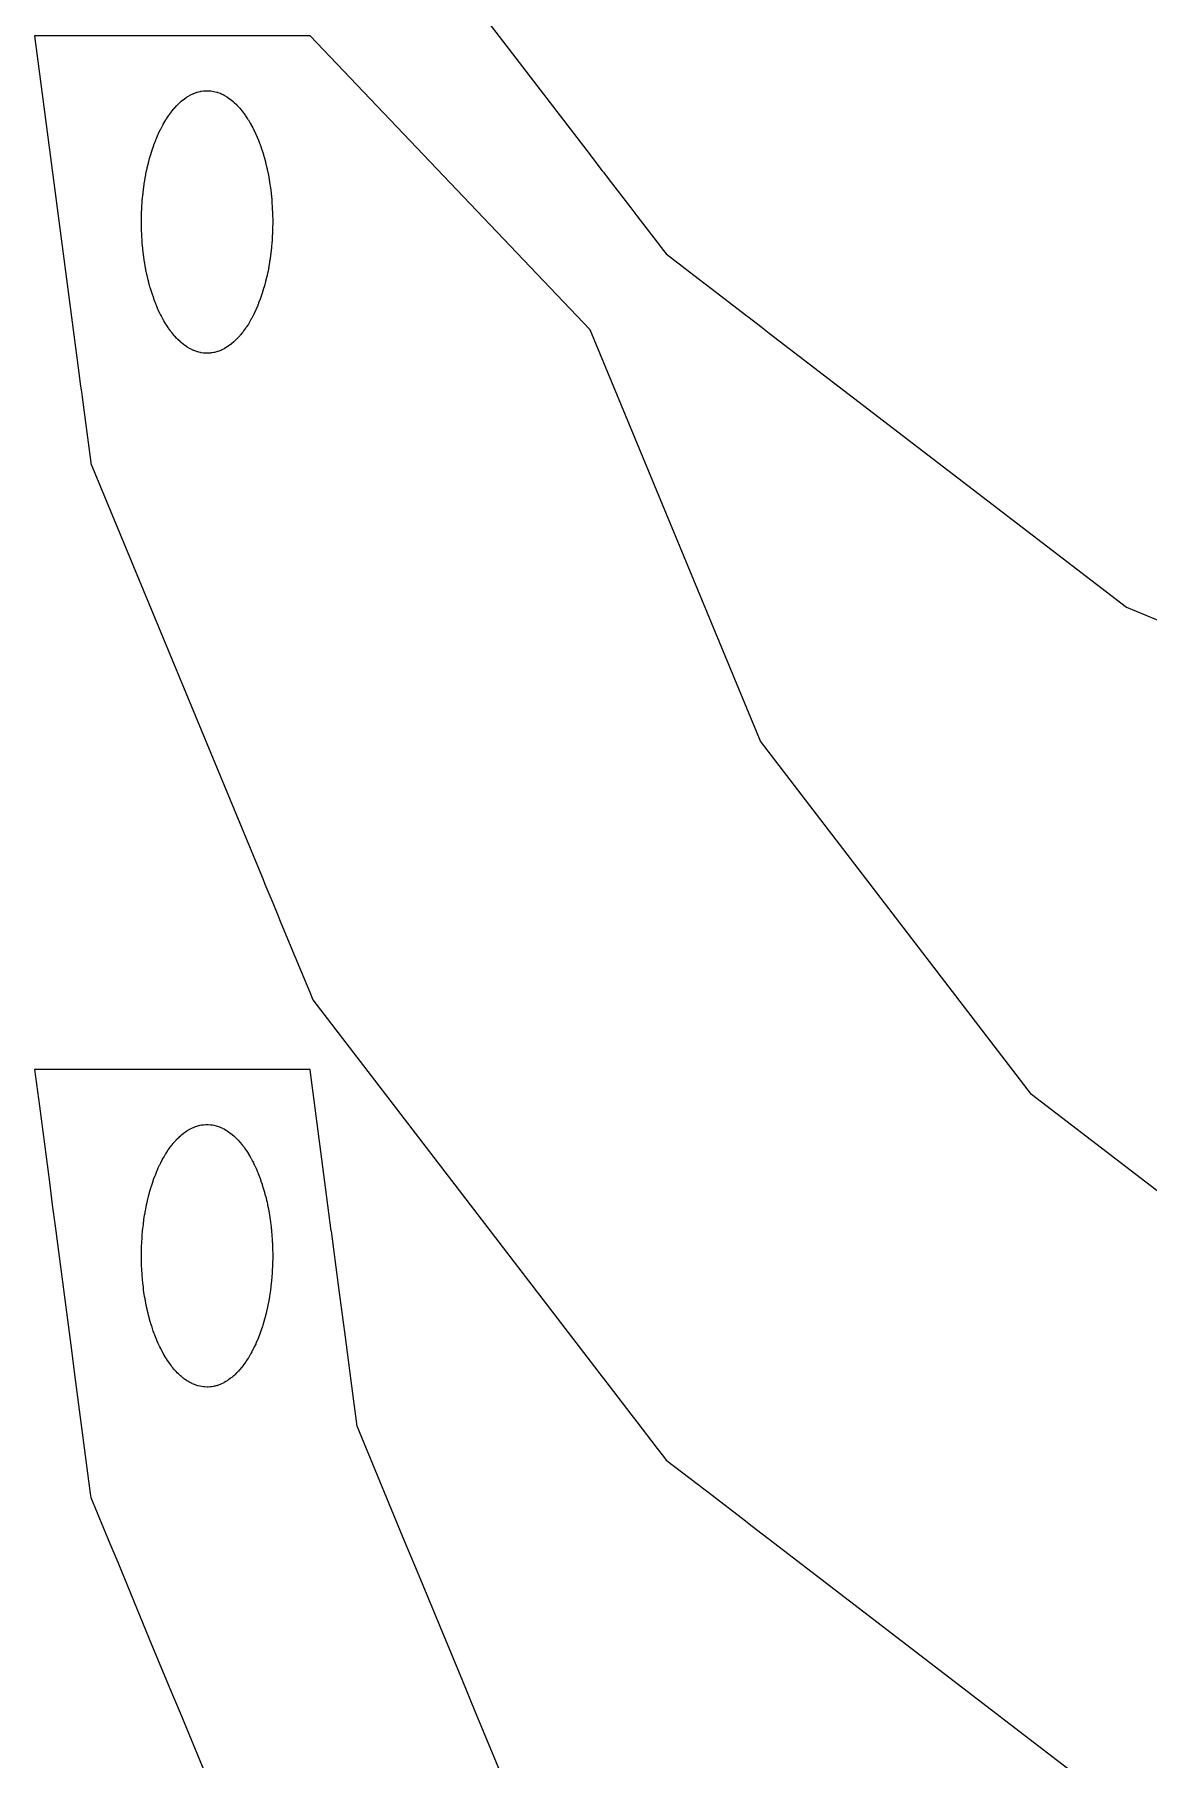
# Model space of a CAD drawing. Header units: metres. Extents: x 1 to 389, y 5 to 245.
# Drawn here: x 1.1 to 33.4, y 124.9 to 175 of the extents above; entities that cross this region are included whole.
import ezdxf

# ---------------------------------------------------------------- set-up
doc = ezdxf.new("R2010")
doc.units = ezdxf.units.M

msp = doc.modelspace()

# ---------------------------------------------------------------- linework, layer by layer
for p, q in [((9.14075, 181.991), (17.0913, 171.63)), ((9.06075, 174.965), (1.06274, 174.965)), ((1.06274, 174.965), (2.33063, 165.33)), ((17.1848, 166.429), (9.06075, 174.965)), ((5.48895, 173.186), (5.51047, 173.199)), ((5.51047, 173.199), (5.57875, 173.239)), ((5.57875, 173.239), (5.59219, 173.246)), ((5.59219, 173.246), (5.66048, 173.279)), ((5.66048, 173.279), (5.66855, 173.282)), ((5.66855, 173.282), (5.67474, 173.285)), ((5.67474, 173.285), (5.68864, 173.291)), ((5.68864, 173.291), (5.75848, 173.317)), ((5.75848, 173.317), (5.76654, 173.32)), ((5.76654, 173.32), (5.77275, 173.323)), ((5.77275, 173.323), (5.78664, 173.327)), ((5.78664, 173.327), (5.85648, 173.344)), ((5.85648, 173.344), (5.86455, 173.346)), ((5.86455, 173.346), (5.87074, 173.349)), ((5.87074, 173.349), (5.87851, 173.349)), ((5.87851, 173.349), (5.88702, 173.351)), ((5.88702, 173.351), (5.90092, 173.352)), ((5.90092, 173.352), (5.97075, 173.363)), ((5.97075, 173.363), (6.05603, 173.369)), ((6.05603, 173.369), (6.06454, 173.369)), ((6.06454, 173.369), (6.07697, 173.369)), ((6.07697, 173.369), (6.08548, 173.369)), ((6.08548, 173.369), (6.17075, 173.363)), ((6.17075, 173.363), (6.18465, 173.362)), ((6.18465, 173.362), (6.263, 173.349)), ((6.263, 173.349), (6.27075, 173.349)), ((6.27075, 173.349), (6.35448, 173.325)), ((6.35448, 173.325), (6.36255, 173.323)), ((6.36255, 173.323), (6.36874, 173.323)), ((6.36874, 173.323), (6.38264, 173.318)), ((6.38264, 173.318), (6.45248, 173.292)), ((6.45248, 173.292), (6.46054, 173.288)), ((6.46054, 173.288), (6.46675, 173.285)), ((6.46675, 173.285), (6.48064, 173.279)), ((6.48064, 173.279), (6.55048, 173.246)), ((6.55048, 173.246), (6.55809, 173.242)), ((6.55809, 173.242), (6.56274, 173.239)), ((6.56274, 173.239), (6.57664, 173.231)), ((6.57664, 173.231), (6.64717, 173.19)), ((4.97578, 172.675), (5.03474, 172.755)), ((5.03474, 172.755), (5.03969, 172.761)), ((5.03969, 172.761), (5.0464, 172.77)), ((5.0464, 172.77), (5.10538, 172.843)), ((5.10538, 172.843), (5.11255, 172.852)), ((5.11255, 172.852), (5.11874, 172.859)), ((5.11874, 172.859), (5.1313, 172.872)), ((5.1313, 172.872), (5.19337, 172.939)), ((5.19337, 172.939), (5.20055, 172.947)), ((5.20055, 172.947), (5.2193, 172.966)), ((5.2193, 172.966), (5.28293, 173.026)), ((5.28293, 173.026), (5.29054, 173.033)), ((5.29054, 173.033), (5.30296, 173.046)), ((5.30296, 173.046), (5.31058, 173.052)), ((5.31058, 173.052), (5.32358, 173.063)), ((5.32358, 173.063), (5.38875, 173.117)), ((5.38875, 173.117), (5.40175, 173.126)), ((5.40175, 173.126), (5.46848, 173.173)), ((5.46848, 173.173), (5.47655, 173.179)), ((5.47655, 173.179), (5.48274, 173.183)), ((5.48274, 173.183), (5.48895, 173.186)), ((6.64717, 173.19), (6.65254, 173.186)), ((6.65254, 173.186), (6.65875, 173.183)), ((6.65875, 173.183), (6.66496, 173.179)), ((6.66496, 173.179), (6.67302, 173.173)), ((6.67302, 173.173), (6.68602, 173.164)), ((6.68602, 173.164), (6.75275, 173.117)), ((6.75275, 173.117), (6.76575, 173.107)), ((6.76575, 173.107), (6.83093, 173.052)), ((6.83093, 173.052), (6.83855, 173.046)), ((6.83855, 173.046), (6.84476, 173.039)), ((6.84476, 173.039), (6.85774, 173.027)), ((6.85774, 173.027), (6.92293, 172.967)), ((6.92293, 172.967), (6.9301, 172.96)), ((6.9301, 172.96), (6.93475, 172.953)), ((6.93475, 172.953), (6.94096, 172.947)), ((6.94096, 172.947), (6.94814, 172.939)), ((6.94814, 172.939), (7.01021, 172.872)), ((7.01021, 172.872), (7.02275, 172.859)), ((7.02275, 172.859), (7.08328, 172.785)), ((7.08328, 172.785), (7.09538, 172.77)), ((7.09538, 172.77), (7.10254, 172.762)), ((7.10254, 172.762), (7.10875, 172.755)), ((7.10875, 172.755), (7.1134, 172.748)), ((7.1134, 172.748), (7.12013, 172.738)), ((7.12013, 172.738), (7.17909, 172.657)), ((4.66461, 172.13), (4.71426, 172.232)), ((4.71426, 172.232), (4.72009, 172.244)), ((4.72009, 172.244), (4.72475, 172.253)), ((4.72475, 172.253), (4.78627, 172.371)), ((4.78627, 172.371), (4.7921, 172.382)), ((4.7921, 172.382), (4.79675, 172.389)), ((4.79675, 172.389), (4.80141, 172.399)), ((4.80141, 172.399), (4.81844, 172.428)), ((4.81844, 172.428), (4.87276, 172.519)), ((4.87276, 172.519), (4.87741, 172.527)), ((4.87741, 172.527), (4.88368, 172.537)), ((4.88368, 172.537), (4.89488, 172.554)), ((4.89488, 172.554), (4.95074, 172.641)), ((4.95074, 172.641), (4.95695, 172.649)), ((4.95695, 172.649), (4.96368, 172.659)), ((4.96368, 172.659), (4.97578, 172.675)), ((7.17909, 172.657), (7.19075, 172.641)), ((7.19075, 172.641), (7.24661, 172.554)), ((7.24661, 172.554), (7.25783, 172.537)), ((7.25783, 172.537), (7.2641, 172.527)), ((7.2641, 172.527), (7.26875, 172.519)), ((7.26875, 172.519), (7.32307, 172.428)), ((7.32307, 172.428), (7.3401, 172.399)), ((7.3401, 172.399), (7.34476, 172.389)), ((7.34476, 172.389), (7.39597, 172.293)), ((7.39597, 172.293), (7.40627, 172.274)), ((7.40627, 172.274), (7.41254, 172.263)), ((7.41254, 172.263), (7.41875, 172.253)), ((7.41875, 172.253), (7.4234, 172.244)), ((7.4234, 172.244), (7.42879, 172.232)), ((7.42879, 172.232), (7.4769, 172.13)), ((4.48082, 171.657), (4.52116, 171.775)), ((4.52116, 171.775), (4.52565, 171.788)), ((4.52565, 171.788), (4.52875, 171.799)), ((4.52875, 171.799), (4.53772, 171.821)), ((4.53772, 171.821), (4.58272, 171.933)), ((4.58272, 171.933), (4.58765, 171.946)), ((4.58765, 171.946), (4.59074, 171.957)), ((4.59074, 171.957), (4.59972, 171.979)), ((4.59972, 171.979), (4.64627, 172.086)), ((4.64627, 172.086), (4.65164, 172.098)), ((4.65164, 172.098), (4.65475, 172.109)), ((4.65475, 172.109), (4.66461, 172.13)), ((7.4769, 172.13), (7.48676, 172.109)), ((7.48676, 172.109), (7.52554, 172.016)), ((7.52554, 172.016), (7.53496, 171.995)), ((7.53496, 171.995), (7.54117, 171.979)), ((7.54117, 171.979), (7.5461, 171.967)), ((7.5461, 171.967), (7.55075, 171.957)), ((7.55075, 171.957), (7.59421, 171.844)), ((7.59421, 171.844), (7.60272, 171.822)), ((7.60272, 171.822), (7.60809, 171.809)), ((7.60809, 171.809), (7.61275, 171.799)), ((7.61275, 171.799), (7.61586, 171.788)), ((7.61586, 171.788), (7.62033, 171.775)), ((7.62033, 171.775), (7.66069, 171.657)), ((4.33702, 171.135), (4.36806, 171.262)), ((4.36806, 171.262), (4.3712, 171.277)), ((4.3712, 171.277), (4.37276, 171.289)), ((4.37276, 171.289), (4.37947, 171.314)), ((4.37947, 171.314), (4.41362, 171.438)), ((4.41362, 171.438), (4.41765, 171.453)), ((4.41765, 171.453), (4.42075, 171.465)), ((4.42075, 171.465), (4.42838, 171.489)), ((4.42838, 171.489), (4.46561, 171.609)), ((4.46561, 171.609), (4.46965, 171.622)), ((4.46965, 171.622), (4.47275, 171.633)), ((4.47275, 171.633), (4.48082, 171.657)), ((7.66069, 171.657), (7.66875, 171.633)), ((7.66875, 171.633), (7.70599, 171.512)), ((7.70599, 171.512), (7.71317, 171.489)), ((7.71317, 171.489), (7.71765, 171.475)), ((7.71765, 171.475), (7.72075, 171.465)), ((7.72075, 171.465), (7.72386, 171.453)), ((7.72386, 171.453), (7.72789, 171.438)), ((7.72789, 171.438), (7.76202, 171.314)), ((7.76202, 171.314), (7.76875, 171.289)), ((7.76875, 171.289), (7.79979, 171.161)), ((17.0913, 171.63), (17.5382, 171.047)), ((4.23454, 170.573), (4.25874, 170.737)), ((4.25874, 170.737), (4.26144, 170.752)), ((4.26144, 170.752), (4.26323, 170.764)), ((4.26323, 170.764), (4.28651, 170.897)), ((4.28651, 170.897), (4.28964, 170.913)), ((4.28964, 170.913), (4.29276, 170.925)), ((4.29276, 170.925), (4.29813, 170.951)), ((4.29813, 170.951), (4.32451, 171.082)), ((4.32451, 171.082), (4.32765, 171.097)), ((4.32765, 171.097), (4.33075, 171.109)), ((4.33075, 171.109), (4.33702, 171.135)), ((7.79979, 171.161), (7.80562, 171.135)), ((7.80562, 171.135), (7.8092, 171.12)), ((7.8092, 171.12), (7.81075, 171.109)), ((7.81075, 171.109), (7.81386, 171.097)), ((7.81386, 171.097), (7.81699, 171.082)), ((7.81699, 171.082), (7.84337, 170.951)), ((7.84337, 170.951), (7.84875, 170.925)), ((7.84875, 170.925), (7.87202, 170.792)), ((7.87202, 170.792), (7.87695, 170.765)), ((7.87695, 170.765), (7.87965, 170.75)), ((7.87965, 170.75), (7.88275, 170.737)), ((7.88275, 170.737), (7.88431, 170.725)), ((7.88431, 170.725), (7.88655, 170.709)), ((7.88655, 170.709), (7.91075, 170.545)), ((17.5382, 171.047), (17.5745, 171)), ((17.5745, 171), (17.739, 170.785)), ((17.739, 170.785), (18.369, 169.965)), ((4.19144, 170.183), (4.20541, 170.323)), ((4.20541, 170.323), (4.2072, 170.339)), ((4.2072, 170.339), (4.20876, 170.351)), ((4.20876, 170.351), (4.21188, 170.379)), ((4.21188, 170.379), (4.2274, 170.517)), ((4.2274, 170.517), (4.2283, 170.527)), ((4.2283, 170.527), (4.2292, 170.533)), ((4.2292, 170.533), (4.2323, 170.558)), ((4.2323, 170.558), (4.23454, 170.573)), ((7.91075, 170.545), (7.92783, 170.407)), ((7.92783, 170.407), (7.93007, 170.39)), ((7.93007, 170.39), (7.93141, 170.38)), ((7.93141, 170.38), (7.93275, 170.364)), ((7.93275, 170.364), (7.93275, 170.351)), ((7.93275, 170.351), (7.93585, 170.339)), ((7.93585, 170.339), (7.93675, 170.332)), ((7.93675, 170.332), (7.93765, 170.323)), ((7.93765, 170.323), (7.95006, 170.183)), ((4.16521, 169.588), (4.1683, 169.729)), ((4.1683, 169.729), (4.16875, 169.745)), ((4.16875, 169.772), (4.1692, 169.788)), ((4.16875, 169.745), (4.16875, 169.772)), ((4.1692, 169.788), (4.17055, 169.816)), ((4.17055, 169.816), (4.17674, 169.957)), ((4.17674, 169.957), (4.17854, 169.986)), ((4.17854, 169.986), (4.18719, 170.141)), ((4.18719, 170.141), (4.18875, 170.155)), ((4.18875, 170.155), (4.19144, 170.183)), ((7.95006, 170.183), (7.95274, 170.155)), ((7.95274, 170.155), (7.95454, 170.128)), ((7.95454, 170.128), (7.96385, 169.986)), ((7.96385, 169.986), (7.96475, 169.97)), ((7.96475, 169.97), (7.96475, 169.957)), ((7.96475, 169.957), (7.97096, 169.816)), ((7.97096, 169.816), (7.97231, 169.788)), ((7.97231, 169.788), (7.97275, 169.772)), ((7.97275, 169.772), (7.97275, 169.759)), ((7.97275, 169.759), (7.97586, 169.618)), ((18.369, 169.965), (18.5414, 169.74)), ((18.5414, 169.74), (19.1328, 168.969)), ((4.16475, 169.559), (4.16521, 169.588)), ((4.16475, 169.547), (4.16475, 169.559)), ((4.16521, 169.53), (4.16475, 169.547)), ((4.1683, 169.389), (4.16521, 169.53)), ((4.16875, 169.361), (4.1683, 169.389)), ((4.16875, 169.347), (4.16875, 169.361)), ((4.1692, 169.33), (4.16875, 169.347)), ((4.1754, 169.189), (4.1692, 169.33)), ((7.96654, 169.219), (7.96565, 169.19)), ((7.97275, 169.361), (7.96654, 169.219)), ((7.97321, 169.389), (7.97275, 169.361)), ((7.9763, 169.53), (7.97321, 169.389)), ((7.97586, 169.618), (7.9763, 169.59)), ((7.9763, 169.59), (7.97675, 169.587)), ((7.97675, 169.547), (7.9763, 169.53)), ((7.97675, 169.587), (7.97675, 169.547)), ((4.17674, 169.161), (4.1754, 169.189)), ((4.18451, 169.02), (4.17674, 169.161)), ((4.18631, 168.992), (4.18451, 169.02)), ((4.18719, 168.976), (4.18631, 168.992)), ((4.19031, 168.951), (4.18719, 168.976)), ((4.19209, 168.935), (4.19031, 168.951)), ((4.20607, 168.795), (4.19209, 168.935)), ((4.20876, 168.767), (4.20607, 168.795)), ((4.2274, 168.601), (4.20876, 168.767)), ((7.93275, 168.767), (7.91724, 168.629)), ((7.93585, 168.78), (7.93275, 168.767)), ((7.93765, 168.796), (7.93585, 168.78)), ((7.94034, 168.824), (7.93765, 168.796)), ((7.95274, 168.963), (7.94034, 168.824)), ((7.9543, 168.976), (7.95274, 168.963)), ((7.9552, 168.992), (7.9543, 168.976)), ((7.95699, 169.02), (7.9552, 168.992)), ((7.96475, 169.161), (7.95699, 169.02)), ((7.96565, 169.19), (7.96475, 169.174)), ((7.96475, 169.174), (7.96475, 169.161)), ((19.1328, 168.969), (19.314, 168.733)), ((19.314, 168.733), (19.3907, 168.633)), ((4.2292, 168.586), (4.2274, 168.601)), ((4.2323, 168.561), (4.2292, 168.586)), ((4.23454, 168.545), (4.2323, 168.561)), ((4.25874, 168.381), (4.23454, 168.545)), ((4.26186, 168.37), (4.25874, 168.381)), ((4.26454, 168.355), (4.26186, 168.37)), ((4.28783, 168.22), (4.26454, 168.355)), ((4.29276, 168.193), (4.28783, 168.22)), ((4.2943, 168.182), (4.29276, 168.193)), ((7.84875, 168.193), (7.82237, 168.063)), ((7.85185, 168.206), (7.84875, 168.193)), ((7.855, 168.221), (7.85185, 168.206)), ((7.85948, 168.248), (7.855, 168.221)), ((7.86414, 168.279), (7.85948, 168.248)), ((7.88275, 168.381), (7.86414, 168.279)), ((7.88431, 168.394), (7.88275, 168.381)), ((7.88655, 168.41), (7.88431, 168.394)), ((7.89058, 168.437), (7.88655, 168.41)), ((7.91075, 168.573), (7.89058, 168.438)), ((7.89058, 168.438), (7.89058, 168.437)), ((7.91231, 168.586), (7.91075, 168.573)), ((7.91409, 168.601), (7.91231, 168.586)), ((7.91589, 168.613), (7.91409, 168.601)), ((7.91724, 168.629), (7.91589, 168.613)), ((19.3907, 168.633), (20.3224, 167.918)), ((4.297, 168.167), (4.2943, 168.182)), ((4.32492, 168.035), (4.297, 168.167)), ((4.33075, 168.009), (4.32492, 168.035)), ((4.36179, 167.881), (4.33075, 168.009)), ((4.36806, 167.855), (4.36179, 167.881)), ((4.3712, 167.84), (4.36806, 167.855)), ((4.37276, 167.829), (4.3712, 167.84)), ((4.37585, 167.818), (4.37276, 167.829)), ((4.37766, 167.812), (4.37585, 167.818)), ((4.37988, 167.804), (4.37766, 167.812)), ((4.41403, 167.68), (4.37988, 167.804)), ((7.7346, 167.705), (7.72789, 167.681)), ((7.76875, 167.829), (7.7346, 167.705)), ((7.77031, 167.84), (7.76875, 167.829)), ((7.7739, 167.855), (7.77031, 167.84)), ((7.77971, 167.881), (7.7739, 167.855)), ((7.81075, 168.009), (7.77971, 167.881)), ((7.81386, 168.022), (7.81075, 168.009)), ((7.82237, 168.063), (7.81386, 168.022)), ((20.3224, 167.918), (20.7256, 167.609)), ((4.42075, 167.655), (4.41403, 167.68)), ((4.42386, 167.643), (4.42075, 167.655)), ((4.42833, 167.629), (4.42386, 167.643)), ((4.46558, 167.508), (4.42833, 167.629)), ((4.47275, 167.483), (4.46558, 167.508)), ((4.52116, 167.344), (4.47275, 167.483)), ((4.52385, 167.336), (4.52116, 167.344)), ((4.52875, 167.321), (4.52385, 167.336)), ((4.5334, 167.309), (4.52875, 167.321)), ((4.53879, 167.295), (4.5334, 167.309)), ((4.58224, 167.184), (4.53879, 167.295)), ((7.56775, 167.208), (7.55879, 167.185)), ((7.61275, 167.321), (7.56775, 167.208)), ((7.65916, 167.461), (7.61275, 167.321)), ((7.66409, 167.474), (7.65916, 167.461)), ((7.66875, 167.483), (7.66409, 167.474)), ((7.67186, 167.496), (7.66875, 167.483)), ((7.67589, 167.51), (7.67186, 167.496)), ((7.6835, 167.534), (7.67589, 167.51)), ((7.72075, 167.655), (7.6835, 167.534)), ((7.72386, 167.666), (7.72075, 167.655)), ((7.72789, 167.681), (7.72386, 167.666)), ((20.7256, 167.609), (21.6953, 166.865)), ((4.59074, 167.161), (4.58224, 167.184)), ((4.59541, 167.152), (4.59074, 167.161)), ((4.60034, 167.139), (4.59541, 167.152)), ((4.64534, 167.031), (4.60034, 167.139)), ((4.65475, 167.009), (4.64534, 167.031)), ((4.70441, 166.907), (4.65475, 167.009)), ((4.71426, 166.887), (4.70441, 166.907)), ((4.72009, 166.875), (4.71426, 166.887)), ((4.73523, 166.844), (4.72009, 166.875)), ((4.78645, 166.747), (4.73523, 166.844)), ((4.79675, 166.727), (4.78645, 166.747)), ((4.80141, 166.72), (4.79675, 166.727)), ((4.80768, 166.709), (4.80141, 166.72)), ((4.8201, 166.687), (4.80768, 166.709)), ((7.33382, 166.707), (7.27951, 166.616)), ((7.3401, 166.718), (7.33382, 166.707)), ((7.35524, 166.748), (7.3401, 166.718)), ((7.36598, 166.768), (7.35524, 166.748)), ((7.41875, 166.865), (7.36598, 166.768)), ((7.4234, 166.875), (7.41875, 166.865)), ((7.42879, 166.887), (7.4234, 166.875)), ((7.43864, 166.907), (7.42879, 166.887)), ((7.48676, 167.009), (7.43864, 166.907)), ((7.49615, 167.031), (7.48676, 167.009)), ((7.54117, 167.139), (7.49615, 167.031)), ((7.5461, 167.152), (7.54117, 167.139)), ((7.55075, 167.161), (7.5461, 167.152)), ((7.55385, 167.172), (7.55075, 167.161)), ((7.55879, 167.185), (7.55385, 167.172)), ((21.6953, 166.865), (21.8017, 166.783)), ((21.8017, 166.783), (22.1434, 166.521)), ((4.862, 166.616), (4.8201, 166.687)), ((4.86871, 166.605), (4.862, 166.616)), ((4.87276, 166.597), (4.86871, 166.605)), ((4.87741, 166.59), (4.87276, 166.597)), ((4.88368, 166.58), (4.87741, 166.59)), ((4.93954, 166.494), (4.88368, 166.58)), ((4.95074, 166.477), (4.93954, 166.494)), ((5.00972, 166.397), (4.95074, 166.477)), ((5.02138, 166.381), (5.00972, 166.397)), ((5.02855, 166.372), (5.02138, 166.381)), ((5.03474, 166.365), (5.02855, 166.372)), ((5.03941, 166.358), (5.03474, 166.365)), ((5.04613, 166.349), (5.03941, 166.358)), ((5.10666, 166.274), (5.04613, 166.349)), ((5.11874, 166.259), (5.10666, 166.274)), ((5.1313, 166.246), (5.11874, 166.259)), ((5.19337, 166.178), (5.1313, 166.246)), ((7.01021, 166.246), (6.94814, 166.178)), ((7.02275, 166.259), (7.01021, 166.246)), ((7.03485, 166.274), (7.02275, 166.259)), ((7.09538, 166.349), (7.03485, 166.274)), ((7.10875, 166.365), (7.09538, 166.349)), ((7.12013, 166.381), (7.10875, 166.365)), ((7.13177, 166.397), (7.12013, 166.381)), ((7.19075, 166.477), (7.13177, 166.397)), ((7.1954, 166.485), (7.19075, 166.477)), ((7.20213, 166.495), (7.1954, 166.485)), ((7.21289, 166.512), (7.20213, 166.495)), ((7.26875, 166.597), (7.21289, 166.512)), ((7.27951, 166.616), (7.26875, 166.597)), ((22.1308, 154.491), (17.1848, 166.429)), ((22.1434, 166.521), (22.3875, 166.333)), ((22.3875, 166.333), (32.7487, 158.381)), ((5.20055, 166.17), (5.19337, 166.178)), ((5.20676, 166.165), (5.20055, 166.17)), ((5.21141, 166.159), (5.20676, 166.165)), ((5.21902, 166.152), (5.21141, 166.159)), ((5.29675, 166.079), (5.21902, 166.152)), ((5.30296, 166.075), (5.29675, 166.079)), ((5.32358, 166.058), (5.30296, 166.075)), ((5.38875, 166.003), (5.32358, 166.058)), ((5.39496, 165.999), (5.38875, 166.003)), ((5.40257, 165.993), (5.39496, 165.999)), ((5.41602, 165.983), (5.40257, 165.993)), ((5.48274, 165.935), (5.41602, 165.983)), ((5.48895, 165.932), (5.48274, 165.935)), ((5.49658, 165.928), (5.48895, 165.932)), ((5.51047, 165.92), (5.49658, 165.928)), ((5.57875, 165.879), (5.51047, 165.92)), ((5.59219, 165.873), (5.57875, 165.879)), ((5.66048, 165.84), (5.59219, 165.873)), ((5.66855, 165.836), (5.66048, 165.84)), ((5.67474, 165.831), (5.66855, 165.836)), ((5.68095, 165.83), (5.67474, 165.831)), ((5.68903, 165.827), (5.68095, 165.83)), ((5.77275, 165.797), (5.68903, 165.827)), ((5.77896, 165.794), (5.77275, 165.797)), ((5.78703, 165.792), (5.77896, 165.794)), ((5.80092, 165.788), (5.78703, 165.792)), ((5.87074, 165.771), (5.80092, 165.788)), ((5.87851, 165.77), (5.87074, 165.771)), ((5.90092, 165.766), (5.87851, 165.77)), ((5.97075, 165.755), (5.90092, 165.766)), ((5.97696, 165.755), (5.97075, 165.755)), ((5.98503, 165.755), (5.97696, 165.755)), ((5.99936, 165.754), (5.98503, 165.755)), ((6.07076, 165.749), (5.99936, 165.754)), ((6.07697, 165.749), (6.07076, 165.749)), ((6.08548, 165.75), (6.07697, 165.749)), ((6.17075, 165.755), (6.08548, 165.75)), ((6.17696, 165.755), (6.17075, 165.755)), ((6.18503, 165.757), (6.17696, 165.755)), ((6.19937, 165.759), (6.18503, 165.757)), ((6.27075, 165.771), (6.19937, 165.759)), ((6.27696, 165.771), (6.27075, 165.771)), ((6.28502, 165.773), (6.27696, 165.771)), ((6.36874, 165.797), (6.28502, 165.773)), ((6.37495, 165.799), (6.36874, 165.797)), ((6.38303, 165.802), (6.37495, 165.799)), ((6.46675, 165.831), (6.38303, 165.802)), ((6.47296, 165.836), (6.46675, 165.831)), ((6.49446, 165.847), (6.47296, 165.836)), ((6.56274, 165.879), (6.49446, 165.847)), ((6.57664, 165.887), (6.56274, 165.879)), ((6.65254, 165.932), (6.57664, 165.887)), ((6.65875, 165.935), (6.65254, 165.932)), ((6.66496, 165.94), (6.65875, 165.935)), ((6.66765, 165.942), (6.66496, 165.94)), ((6.67302, 165.946), (6.66765, 165.942)), ((6.68602, 165.955), (6.67302, 165.946)), ((6.75275, 166.003), (6.68602, 165.955)), ((6.75896, 166.008), (6.75275, 166.003)), ((6.76703, 166.014), (6.75896, 166.008)), ((6.77957, 166.025), (6.76703, 166.014)), ((6.84476, 166.079), (6.77957, 166.025)), ((6.85097, 166.084), (6.84476, 166.079)), ((6.85858, 166.091), (6.85097, 166.084)), ((6.87112, 166.103), (6.85858, 166.091)), ((6.93475, 166.165), (6.87112, 166.103)), ((6.94096, 166.17), (6.93475, 166.165)), ((6.94455, 166.174), (6.94096, 166.17)), ((6.94814, 166.178), (6.94455, 166.174)), ((2.33063, 165.33), (2.40155, 164.791)), ((2.40155, 164.791), (2.4225, 164.629)), ((2.4225, 164.629), (2.44266, 164.477)), ((2.44266, 164.477), (2.55917, 163.594)), ((2.55917, 163.594), (2.69316, 162.576)), ((2.69316, 162.576), (2.69675, 162.547)), ((2.69675, 162.547), (7.69688, 150.477)), ((32.7487, 158.381), (34.4351, 157.683)), ((29.9967, 144.239), (22.1308, 154.491)), ((7.69688, 150.477), (7.75143, 150.345)), ((7.75143, 150.345), (7.97742, 149.799)), ((7.97742, 149.799), (8.1244, 149.444)), ((8.1244, 149.444), (8.19598, 149.272)), ((8.19598, 149.272), (8.5546, 148.406)), ((8.5546, 148.406), (8.6284, 148.228)), ((8.6284, 148.228), (8.9736, 147.395)), ((8.9736, 147.395), (9.04933, 147.212)), ((9.04933, 147.212), (9.14075, 146.991)), ((9.14075, 146.991), (17.0913, 136.63)), ((9.06075, 144.965), (1.06274, 144.965)), ((1.06274, 144.965), (1.2032, 143.898)), ((9.08295, 144.801), (9.06075, 144.965)), ((9.1512, 144.283), (9.08295, 144.801)), ((9.52156, 141.475), (9.1512, 144.283)), ((40.2487, 136.371), (29.9967, 144.239)), ((1.2032, 143.898), (1.49387, 141.691)), ((5.44916, 143.159), (5.48274, 143.183)), ((5.48274, 143.183), (5.48344, 143.184)), ((5.48344, 143.184), (5.51451, 143.202)), ((5.51451, 143.202), (5.57118, 143.235)), ((5.57118, 143.235), (5.57875, 143.239)), ((5.57875, 143.239), (5.63359, 143.267)), ((5.63359, 143.267), (5.64116, 143.27)), ((5.64116, 143.27), (5.67406, 143.285)), ((5.67406, 143.285), (5.67474, 143.285)), ((5.67474, 143.285), (5.73143, 143.307)), ((5.73143, 143.307), (5.73915, 143.31)), ((5.73915, 143.31), (5.77206, 143.323)), ((5.77206, 143.323), (5.77275, 143.323)), ((5.77275, 143.323), (5.82942, 143.338)), ((5.82942, 143.338), (5.83716, 143.34)), ((5.83716, 143.34), (5.87006, 143.349)), ((5.87006, 143.349), (5.87074, 143.349)), ((5.87074, 143.349), (5.87161, 143.349)), ((5.87161, 143.349), (5.90634, 143.355)), ((5.90634, 143.355), (5.96301, 143.362)), ((5.96301, 143.362), (5.97075, 143.363)), ((5.97075, 143.363), (6.03532, 143.368)), ((6.03532, 143.368), (6.07007, 143.369)), ((6.07007, 143.369), (6.07144, 143.369)), ((6.07144, 143.369), (6.10617, 143.368)), ((6.10617, 143.368), (6.17075, 143.363)), ((6.17075, 143.363), (6.22742, 143.356)), ((6.22742, 143.356), (6.2699, 143.349)), ((6.2699, 143.349), (6.27075, 143.349)), ((6.27075, 143.349), (6.33516, 143.331)), ((6.33516, 143.331), (6.36806, 143.323)), ((6.36806, 143.323), (6.36874, 143.323)), ((6.36874, 143.323), (6.42543, 143.301)), ((6.42543, 143.301), (6.43315, 143.298)), ((6.43315, 143.298), (6.46606, 143.286)), ((6.46606, 143.286), (6.46675, 143.285)), ((6.46675, 143.285), (6.52342, 143.26)), ((6.52342, 143.26), (6.53116, 143.256)), ((6.53116, 143.256), (6.56224, 143.24)), ((6.56224, 143.24), (6.56274, 143.239)), ((6.56274, 143.239), (6.61943, 143.206)), ((6.61943, 143.206), (6.62698, 143.202)), ((6.62698, 143.202), (6.63612, 143.196)), ((6.63612, 143.196), (6.65807, 143.184)), ((6.65807, 143.184), (6.65875, 143.183)), ((6.65875, 143.183), (6.69235, 143.159)), ((4.95145, 142.642), (4.97887, 142.681)), ((4.97887, 142.681), (5.02821, 142.746)), ((5.02821, 142.746), (5.03474, 142.755)), ((5.03474, 142.755), (5.05486, 142.779)), ((5.05486, 142.779), (5.08229, 142.816)), ((5.08229, 142.816), (5.08882, 142.824)), ((5.08882, 142.824), (5.11806, 142.858)), ((5.11806, 142.858), (5.11874, 142.859)), ((5.11874, 142.859), (5.16994, 142.912)), ((5.16994, 142.912), (5.17682, 142.92)), ((5.17682, 142.92), (5.20607, 142.953)), ((5.20607, 142.953), (5.25793, 143.005)), ((5.25793, 143.005), (5.26498, 143.011)), ((5.26498, 143.011), (5.29607, 143.039)), ((5.29607, 143.039), (5.29744, 143.04)), ((5.29744, 143.04), (5.32852, 143.067)), ((5.32852, 143.067), (5.38153, 143.111)), ((5.38153, 143.111), (5.38875, 143.117)), ((5.38875, 143.117), (5.44177, 143.154)), ((5.44177, 143.154), (5.44916, 143.159)), ((6.69235, 143.159), (6.74536, 143.122)), ((6.74536, 143.122), (6.75275, 143.117)), ((6.75275, 143.117), (6.80577, 143.073)), ((6.80577, 143.073), (6.81299, 143.067)), ((6.81299, 143.067), (6.84407, 143.04)), ((6.84407, 143.04), (6.84476, 143.039)), ((6.84476, 143.039), (6.90498, 142.983)), ((6.90498, 142.983), (6.93423, 142.954)), ((6.93423, 142.954), (6.93475, 142.953)), ((6.93475, 142.953), (6.93544, 142.953)), ((6.93544, 142.953), (6.96469, 142.92)), ((6.96469, 142.92), (6.97156, 142.912)), ((6.97156, 142.912), (7.02275, 142.859)), ((7.02275, 142.859), (7.02945, 142.851)), ((7.02945, 142.851), (7.07881, 142.791)), ((7.07881, 142.791), (7.10806, 142.756)), ((7.10806, 142.756), (7.10875, 142.755)), ((7.10875, 142.755), (7.10927, 142.754)), ((7.10927, 142.754), (7.13669, 142.716)), ((7.13669, 142.716), (7.14322, 142.707)), ((7.14322, 142.707), (7.19075, 142.641)), ((4.65475, 142.109), (4.69498, 142.192)), ((4.69498, 142.192), (4.70047, 142.203)), ((4.70047, 142.203), (4.72475, 142.253)), ((4.72475, 142.253), (4.77248, 142.345)), ((4.77248, 142.345), (4.79623, 142.388)), ((4.79623, 142.388), (4.79675, 142.389)), ((4.79675, 142.389), (4.79727, 142.39)), ((4.79727, 142.39), (4.82286, 142.434)), ((4.82286, 142.434), (4.86673, 142.509)), ((4.86673, 142.509), (4.87328, 142.52)), ((4.87328, 142.52), (4.89886, 142.562)), ((4.89886, 142.562), (4.94456, 142.632)), ((4.94456, 142.632), (4.95074, 142.641)), ((4.95074, 142.641), (4.95145, 142.642)), ((7.19075, 142.641), (7.19695, 142.632)), ((7.19695, 142.632), (7.24265, 142.562)), ((7.24265, 142.562), (7.26875, 142.519)), ((7.26875, 142.519), (7.27477, 142.509)), ((7.27477, 142.509), (7.31865, 142.434)), ((7.31865, 142.434), (7.34424, 142.39)), ((7.34424, 142.39), (7.35043, 142.379)), ((7.35043, 142.379), (7.39247, 142.3)), ((7.39247, 142.3), (7.41806, 142.254)), ((7.41806, 142.254), (7.41875, 142.253)), ((7.41875, 142.253), (7.41927, 142.252)), ((7.41927, 142.252), (7.44121, 142.203)), ((7.44121, 142.203), (7.44653, 142.192)), ((7.44653, 142.192), (7.48676, 142.109)), ((1.49387, 141.691), (1.57796, 141.039)), ((4.47275, 141.633), (4.50566, 141.728)), ((4.50566, 141.728), (4.51013, 141.741)), ((4.51013, 141.741), (4.52841, 141.798)), ((4.52841, 141.798), (4.52875, 141.799)), ((4.52875, 141.799), (4.56531, 141.889)), ((4.56531, 141.889), (4.5703, 141.901)), ((4.5703, 141.901), (4.59041, 141.956)), ((4.59041, 141.956), (4.59074, 141.957)), ((4.59074, 141.957), (4.62732, 142.045)), ((4.62732, 142.045), (4.63248, 142.057)), ((4.63248, 142.057), (4.6544, 142.108)), ((4.6544, 142.108), (4.65475, 142.109)), ((7.48676, 142.109), (7.49104, 142.099)), ((7.49104, 142.099), (7.52943, 142.011)), ((7.52943, 142.011), (7.55023, 141.958)), ((7.55023, 141.958), (7.55075, 141.957)), ((7.55075, 141.957), (7.55556, 141.945)), ((7.55556, 141.945), (7.5903, 141.853)), ((7.5903, 141.853), (7.61223, 141.8)), ((7.61223, 141.8), (7.61275, 141.799)), ((7.61275, 141.799), (7.6131, 141.798)), ((7.6131, 141.798), (7.63138, 141.741)), ((7.63138, 141.741), (7.63585, 141.728)), ((7.63585, 141.728), (7.66875, 141.633)), ((4.33041, 141.108), (4.35635, 141.214)), ((4.35635, 141.214), (4.35979, 141.228)), ((4.35979, 141.228), (4.37257, 141.288)), ((4.37257, 141.288), (4.37276, 141.289)), ((4.37276, 141.289), (4.40018, 141.39)), ((4.40018, 141.39), (4.40396, 141.404)), ((4.40396, 141.404), (4.42041, 141.464)), ((4.42041, 141.464), (4.42075, 141.465)), ((4.42075, 141.465), (4.45183, 141.562)), ((4.45183, 141.562), (4.45595, 141.575)), ((4.45595, 141.575), (4.47275, 141.633)), ((7.66875, 141.633), (7.67288, 141.62)), ((7.67288, 141.62), (7.70213, 141.523)), ((7.70213, 141.523), (7.72075, 141.465)), ((7.72075, 141.465), (7.7211, 141.464)), ((7.7211, 141.464), (7.73755, 141.404)), ((7.73755, 141.404), (7.74133, 141.39)), ((7.74133, 141.39), (7.76875, 141.289)), ((7.76875, 141.289), (7.77219, 141.275)), ((7.77219, 141.275), (7.79596, 141.171)), ((7.79596, 141.171), (7.81058, 141.111)), ((9.6086, 140.803), (9.52156, 141.475)), ((1.57796, 141.039), (1.66022, 140.419)), ((4.24007, 140.611), (4.25874, 140.737)), ((4.25874, 140.737), (4.26971, 140.796)), ((4.26971, 140.796), (4.27704, 140.845)), ((4.27704, 140.845), (4.27962, 140.86)), ((4.27962, 140.86), (4.2924, 140.924)), ((4.2924, 140.924), (4.29276, 140.925)), ((4.29276, 140.925), (4.3147, 141.031)), ((4.3147, 141.031), (4.31761, 141.046)), ((4.31761, 141.046), (4.33041, 141.108)), ((7.81058, 141.111), (7.81075, 141.109)), ((7.81075, 141.109), (7.8111, 141.108)), ((7.8111, 141.108), (7.8239, 141.046)), ((7.8239, 141.046), (7.82681, 141.031)), ((7.82681, 141.031), (7.84875, 140.925)), ((7.84875, 140.925), (7.85133, 140.911)), ((7.85133, 140.911), (7.87144, 140.801)), ((7.87144, 140.801), (7.8824, 140.739)), ((7.8824, 140.739), (7.88275, 140.737)), ((7.88275, 140.737), (7.88292, 140.736)), ((7.88292, 140.736), (7.89206, 140.672)), ((7.89206, 140.672), (7.91075, 140.545)), ((9.67686, 140.284), (9.6086, 140.803)), ((1.66022, 140.419), (2.13553, 136.816)), ((4.18858, 140.154), (4.19972, 140.269)), ((4.19972, 140.269), (4.20126, 140.284)), ((4.20126, 140.284), (4.20857, 140.35)), ((4.20857, 140.35), (4.20876, 140.351)), ((4.20876, 140.351), (4.22154, 140.463)), ((4.22154, 140.463), (4.22327, 140.478)), ((4.22327, 140.478), (4.22693, 140.52)), ((4.22693, 140.52), (4.23058, 140.544)), ((4.23058, 140.544), (4.23093, 140.547)), ((4.23093, 140.547), (4.24007, 140.611)), ((7.91075, 140.545), (7.91264, 140.53)), ((7.91264, 140.53), (7.92178, 140.459)), ((7.92178, 140.459), (7.92726, 140.419)), ((7.92726, 140.419), (7.93275, 140.353)), ((7.93275, 140.353), (7.93275, 140.351)), ((7.93275, 140.351), (7.93309, 140.35)), ((7.93309, 140.35), (7.93675, 140.323)), ((7.93675, 140.323), (7.9404, 140.284)), ((7.9404, 140.284), (7.94179, 140.269)), ((7.94179, 140.269), (7.95274, 140.155)), ((9.68028, 140.269), (9.67686, 140.284)), ((9.88509, 138.71), (9.68028, 140.269)), ((4.16475, 139.559), (4.16658, 139.674)), ((4.16658, 139.674), (4.16693, 139.69)), ((4.16693, 139.69), (4.16875, 139.758)), ((4.16875, 139.761), (4.17058, 139.827)), ((4.16875, 139.758), (4.16875, 139.761)), ((4.17058, 139.827), (4.17606, 139.942)), ((4.17606, 139.942), (4.17674, 139.957)), ((4.17674, 139.957), (4.18407, 140.073)), ((4.18407, 140.073), (4.18858, 140.154)), ((7.95274, 140.155), (7.96109, 140.026)), ((7.96109, 140.026), (7.96475, 139.959)), ((7.96475, 139.959), (7.96475, 139.957)), ((7.96475, 139.957), (7.96544, 139.942)), ((7.96544, 139.942), (7.97093, 139.827)), ((7.97093, 139.827), (7.97275, 139.761)), ((7.97275, 139.761), (7.97275, 139.759)), ((7.97275, 139.759), (7.9731, 139.744)), ((7.9731, 139.744), (7.97493, 139.629)), ((4.16475, 139.558), (4.16475, 139.559)), ((4.16658, 139.49), (4.16475, 139.558)), ((4.16693, 139.475), (4.16658, 139.49)), ((4.16875, 139.361), (4.16693, 139.475)), ((4.16875, 139.36), (4.16875, 139.361)), ((4.17058, 139.29), (4.16875, 139.36)), ((4.17126, 139.275), (4.17058, 139.29)), ((4.17674, 139.161), (4.17126, 139.275)), ((4.17761, 139.146), (4.17674, 139.161)), ((7.96475, 139.161), (7.9639, 139.146)), ((7.9684, 139.23), (7.96475, 139.163)), ((7.96475, 139.163), (7.96475, 139.161)), ((7.97206, 139.346), (7.9684, 139.23)), ((7.97275, 139.361), (7.97206, 139.346)), ((7.97458, 139.475), (7.97275, 139.361)), ((7.97493, 139.49), (7.97458, 139.475)), ((7.97493, 139.629), (7.97675, 139.616)), ((7.97675, 139.558), (7.97493, 139.49)), ((7.97675, 139.616), (7.97675, 139.558)), ((4.18492, 139.032), (4.17761, 139.146)), ((4.18858, 138.965), (4.18492, 139.032)), ((4.18892, 138.962), (4.18858, 138.965)), ((4.19623, 138.896), (4.18892, 138.962)), ((4.19778, 138.881), (4.19623, 138.896)), ((4.20876, 138.767), (4.19778, 138.881)), ((4.22154, 138.654), (4.20876, 138.767)), ((7.92555, 138.686), (7.91823, 138.639)), ((7.93103, 138.752), (7.92555, 138.686)), ((7.93275, 138.767), (7.93103, 138.752)), ((7.93309, 138.769), (7.93275, 138.767)), ((7.9404, 138.835), (7.93309, 138.769)), ((7.95137, 138.948), (7.9404, 138.835)), ((7.95274, 138.963), (7.95137, 138.948)), ((7.95293, 138.965), (7.95274, 138.963)), ((7.95657, 139.032), (7.95293, 138.965)), ((7.9639, 139.146), (7.95657, 139.032)), ((10.0851, 137.193), (9.88509, 138.71)), ((4.23074, 138.573), (4.22154, 138.654)), ((4.24007, 138.508), (4.23074, 138.573)), ((4.25874, 138.381), (4.24007, 138.508)), ((4.25909, 138.38), (4.25874, 138.381)), ((4.27007, 138.318), (4.25909, 138.38)), ((4.27264, 138.303), (4.27007, 138.318)), ((4.29276, 138.193), (4.27264, 138.303)), ((4.29292, 138.192), (4.29276, 138.193)), ((4.30389, 138.13), (4.29292, 138.192)), ((7.84583, 138.179), (7.8239, 138.073)), ((7.84875, 138.193), (7.84583, 138.179)), ((7.84909, 138.195), (7.84875, 138.193)), ((7.86189, 138.259), (7.84909, 138.195)), ((7.88017, 138.367), (7.86189, 138.259)), ((7.88069, 138.37), (7.88017, 138.367)), ((7.88275, 138.381), (7.88069, 138.37)), ((7.88292, 138.383), (7.88275, 138.381)), ((7.89206, 138.449), (7.88292, 138.383)), ((7.90852, 138.558), (7.89206, 138.449)), ((7.91075, 138.573), (7.90852, 138.558)), ((7.90852, 138.558), (7.90852, 138.558)), ((7.91823, 138.639), (7.91075, 138.573)), ((4.30699, 138.115), (4.30389, 138.13)), ((4.33075, 138.009), (4.30699, 138.115)), ((4.3342, 137.995), (4.33075, 138.009)), ((4.35979, 137.891), (4.3342, 137.995)), ((4.37257, 137.831), (4.35979, 137.891)), ((4.37276, 137.829), (4.37257, 137.831)), ((4.3804, 137.801), (4.37276, 137.829)), ((4.38954, 137.77), (4.3804, 137.801)), ((4.39333, 137.756), (4.38954, 137.77)), ((4.42075, 137.655), (4.39333, 137.756)), ((7.73755, 137.715), (7.72075, 137.655)), ((7.76497, 137.816), (7.73755, 137.715)), ((7.76875, 137.829), (7.76497, 137.816)), ((7.76892, 137.831), (7.76875, 137.829)), ((7.78355, 137.891), (7.76892, 137.831)), ((7.80731, 137.995), (7.78355, 137.891)), ((7.8111, 138.011), (7.80731, 137.995)), ((7.8239, 138.073), (7.8111, 138.011)), ((4.4211, 137.654), (4.42075, 137.655)), ((4.43938, 137.595), (4.4211, 137.654)), ((4.4435, 137.582), (4.43938, 137.595)), ((4.47275, 137.483), (4.4435, 137.582)), ((4.51013, 137.375), (4.47275, 137.483)), ((4.5211, 137.344), (4.51013, 137.375)), ((4.52875, 137.321), (4.5211, 137.344)), ((4.52927, 137.32), (4.52875, 137.321)), ((4.55121, 137.265), (4.52927, 137.32)), ((4.55602, 137.253), (4.55121, 137.265)), ((4.59074, 137.161), (4.55602, 137.253)), ((4.59126, 137.16), (4.59074, 137.161)), ((4.61137, 137.109), (4.59126, 137.16)), ((7.55023, 137.16), (7.53012, 137.109)), ((7.55075, 137.161), (7.55023, 137.16)), ((7.5511, 137.163), (7.55075, 137.161)), ((7.57121, 137.216), (7.5511, 137.163)), ((7.60777, 137.309), (7.57121, 137.216)), ((7.61275, 137.321), (7.60777, 137.309)), ((7.64813, 137.427), (7.61275, 137.321)), ((7.66823, 137.482), (7.64813, 137.427)), ((7.66875, 137.483), (7.66823, 137.482)), ((7.6691, 137.485), (7.66875, 137.483)), ((7.67641, 137.51), (7.6691, 137.485)), ((7.68555, 137.543), (7.67641, 137.51)), ((7.71663, 137.642), (7.68555, 137.543)), ((7.72075, 137.655), (7.71663, 137.642)), ((10.3292, 135.344), (10.0851, 137.193)), ((2.13553, 136.816), (2.21779, 136.191)), ((4.61636, 137.097), (4.61137, 137.109)), ((4.65475, 137.009), (4.61636, 137.097)), ((4.66025, 136.998), (4.65475, 137.009)), ((4.70047, 136.916), (4.66025, 136.998)), ((4.72423, 136.866), (4.70047, 136.916)), ((4.74904, 136.817), (4.72423, 136.866)), ((4.7547, 136.806), (4.74904, 136.817)), ((4.79675, 136.727), (4.7547, 136.806)), ((4.82286, 136.683), (4.79675, 136.727)), ((4.82423, 136.68), (4.82286, 136.683)), ((4.82887, 136.672), (4.82423, 136.68)), ((4.85629, 136.627), (4.82887, 136.672)), ((7.31262, 136.672), (7.26875, 136.597)), ((7.31865, 136.682), (7.31262, 136.672)), ((7.34424, 136.726), (7.31865, 136.682)), ((7.36903, 136.776), (7.34424, 136.726)), ((7.4129, 136.855), (7.36903, 136.776)), ((7.41875, 136.865), (7.4129, 136.855)), ((7.41927, 136.866), (7.41875, 136.865)), ((7.44121, 136.916), (7.41927, 136.866)), ((7.48143, 136.998), (7.44121, 136.916)), ((7.48676, 137.009), (7.48143, 136.998)), ((7.52515, 137.097), (7.48676, 137.009)), ((7.53012, 137.109), (7.52515, 137.097)), ((2.21779, 136.191), (2.68213, 132.664)), ((4.87276, 136.597), (4.85629, 136.627)), ((4.89886, 136.556), (4.87276, 136.597)), ((4.90504, 136.547), (4.89886, 136.556)), ((4.95074, 136.477), (4.90504, 136.547)), ((4.95729, 136.468), (4.95074, 136.477)), ((5.00481, 136.403), (4.95729, 136.468)), ((5.03406, 136.366), (5.00481, 136.403)), ((5.03474, 136.365), (5.03406, 136.366)), ((5.03526, 136.364), (5.03474, 136.365)), ((5.06268, 136.328), (5.03526, 136.364)), ((5.0694, 136.32), (5.06268, 136.328)), ((5.11874, 136.259), (5.0694, 136.32)), ((5.16994, 136.204), (5.11874, 136.259)), ((5.17682, 136.197), (5.16994, 136.204)), ((5.20607, 136.166), (5.17682, 136.197)), ((5.20676, 136.165), (5.20607, 136.166)), ((5.20728, 136.165), (5.20676, 136.165)), ((5.23834, 136.134), (5.20728, 136.165)), ((6.9277, 136.158), (6.87653, 136.109)), ((6.93475, 136.165), (6.9277, 136.158)), ((6.93544, 136.166), (6.93475, 136.165)), ((6.95006, 136.18), (6.93544, 136.166)), ((6.96469, 136.197), (6.95006, 136.18)), ((6.97156, 136.204), (6.96469, 136.197)), ((7.02275, 136.259), (6.97156, 136.204)), ((7.07211, 136.32), (7.02275, 136.259)), ((7.07881, 136.328), (7.07211, 136.32)), ((7.10875, 136.365), (7.07881, 136.328)), ((7.13669, 136.403), (7.10875, 136.365)), ((7.18422, 136.468), (7.13669, 136.403)), ((7.19075, 136.477), (7.18422, 136.468)), ((7.19127, 136.478), (7.19075, 136.477)), ((7.21869, 136.518), (7.19127, 136.478)), ((7.26256, 136.588), (7.21869, 136.518)), ((7.26875, 136.597), (7.26256, 136.588)), ((17.0913, 136.63), (17.5382, 136.047)), ((5.29675, 136.079), (5.23834, 136.134)), ((5.29744, 136.079), (5.29675, 136.079)), ((5.32852, 136.053), (5.29744, 136.079)), ((5.38153, 136.009), (5.32852, 136.053)), ((5.38875, 136.003), (5.38153, 136.009)), ((5.42052, 135.979), (5.38875, 136.003)), ((5.47536, 135.941), (5.42052, 135.979)), ((5.48274, 135.935), (5.47536, 135.941)), ((5.48344, 135.935), (5.48274, 135.935)), ((5.51451, 135.917), (5.48344, 135.935)), ((5.57118, 135.884), (5.51451, 135.917)), ((5.57875, 135.879), (5.57118, 135.884)), ((5.63359, 135.852), (5.57875, 135.879)), ((5.64116, 135.848), (5.63359, 135.852)), ((5.67406, 135.832), (5.64116, 135.848)), ((5.67474, 135.831), (5.67406, 135.832)), ((5.67545, 135.831), (5.67474, 135.831)), ((5.70834, 135.82), (5.67545, 135.831)), ((5.77275, 135.797), (5.70834, 135.82)), ((5.77344, 135.797), (5.77275, 135.797)), ((5.80635, 135.788), (5.77344, 135.797)), ((5.86302, 135.773), (5.80635, 135.788)), ((5.87074, 135.771), (5.86302, 135.773)), ((5.87161, 135.771), (5.87074, 135.771)), ((5.90634, 135.766), (5.87161, 135.771)), ((5.96301, 135.757), (5.90634, 135.766)), ((5.97075, 135.755), (5.96301, 135.757)), ((5.97144, 135.755), (5.97075, 135.755)), ((6.00435, 135.754), (5.97144, 135.755)), ((6.07076, 135.749), (6.00435, 135.754)), ((6.07144, 135.749), (6.07076, 135.749)), ((6.10617, 135.751), (6.07144, 135.749)), ((6.17075, 135.755), (6.10617, 135.751)), ((6.17145, 135.755), (6.17075, 135.755)), ((6.20435, 135.761), (6.17145, 135.755)), ((6.26285, 135.77), (6.20435, 135.761)), ((6.27075, 135.771), (6.26285, 135.77)), ((6.27144, 135.771), (6.27075, 135.771)), ((6.30435, 135.779), (6.27144, 135.771)), ((6.36102, 135.795), (6.30435, 135.779)), ((6.36945, 135.798), (6.36102, 135.795)), ((6.40234, 135.808), (6.36945, 135.798)), ((6.46675, 135.831), (6.40234, 135.808)), ((6.46744, 135.832), (6.46675, 135.831)), ((6.55519, 135.876), (6.46744, 135.832)), ((6.56274, 135.879), (6.55519, 135.876)), ((6.61943, 135.912), (6.56274, 135.879)), ((6.65807, 135.935), (6.61943, 135.912)), ((6.65875, 135.935), (6.65807, 135.935)), ((6.65944, 135.936), (6.65875, 135.935)), ((6.67041, 135.945), (6.65944, 135.936)), ((6.69235, 135.96), (6.67041, 135.945)), ((6.75343, 136.004), (6.69235, 135.96)), ((6.78635, 136.029), (6.75343, 136.004)), ((6.83754, 136.073), (6.78635, 136.029)), ((6.84476, 136.079), (6.83754, 136.073)), ((6.84544, 136.08), (6.84476, 136.079)), ((6.87653, 136.109), (6.84544, 136.08)), ((17.5382, 136.047), (17.5745, 136)), ((17.5745, 136), (17.739, 135.785)), ((17.739, 135.785), (18.369, 134.965)), ((10.4247, 134.617), (10.3292, 135.344)), ((18.369, 134.965), (18.5414, 134.74)), ((18.5414, 134.74), (19.1328, 133.969)), ((11.814, 131.26), (10.4247, 134.617)), ((19.1328, 133.969), (19.314, 133.733)), ((19.314, 133.733), (19.3907, 133.633)), ((19.3907, 133.633), (20.3224, 132.918)), ((2.68213, 132.664), (2.69675, 132.547)), ((20.3224, 132.918), (20.7256, 132.609)), ((2.69675, 132.547), (3.25063, 131.21)), ((20.7256, 132.609), (21.6953, 131.865)), ((21.6953, 131.865), (21.8017, 131.783)), ((21.8017, 131.783), (22.1434, 131.521)), ((3.25063, 131.21), (3.47731, 130.664)), ((12.1758, 130.388), (11.814, 131.26)), ((22.1434, 131.521), (22.3875, 131.333)), ((22.3875, 131.333), (32.7487, 123.381)), ((3.47731, 130.664), (4.39502, 128.444)), ((13.49, 127.212), (12.1758, 130.388)), ((4.39502, 128.444), (4.99463, 126.998)), ((13.8347, 126.381), (13.49, 127.212)), ((4.99463, 126.998), (5.28712, 126.295)), ((5.28712, 126.295), (6.7496, 122.763)), ((14.6624, 124.383), (13.8347, 126.381))]:
    msp.add_line(p, q)

doc.saveas('drawing.dxf')
